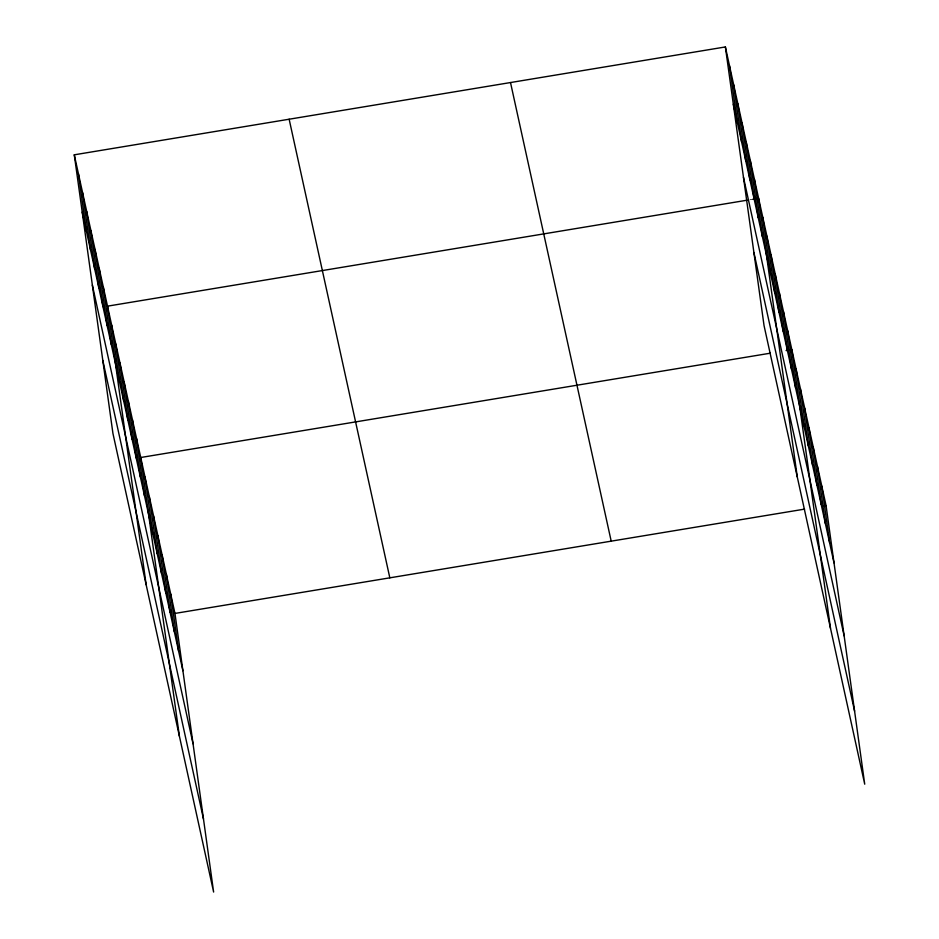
<?xml version="1.0" encoding="UTF-8"?>
<svg xmlns="http://www.w3.org/2000/svg" width="939" height="939" viewBox="0 0 939 939"><rect width="100%" height="100%" fill="white"/><g stroke="black" fill="none" stroke-linecap="round" stroke-linejoin="round"><path stroke-width="0.7" stroke-dasharray="4.7 3.52" d="M750.015 199.714L752.878 199.244"/><path stroke-width="1.41" d="M74.275 154.818L174.959 613.425L213.623 892.05L112.938 433.442L74.275 154.818L725.378 46.95L826.062 505.558L864.725 784.182L764.041 325.575L725.378 46.95M747.151 200.195L107.504 306.161L146.167 584.786M752.878 199.244L758.606 198.293L797.27 476.906M770.344 353.193L140.721 457.504L179.384 736.117M786.096 350.587L791.835 349.637L830.487 628.25M174.959 613.425L804.582 509.126M821.766 506.274L826.062 505.558M733.336 104.241L834.008 562.848M743.465 177.283L844.149 635.891M753.911 252.532L854.596 711.14M510.511 82.55L611.195 541.157M289.142 119.218L389.826 577.837M82.221 212.108L182.905 670.728M92.362 285.151L193.047 743.758M102.797 360.4L203.481 819.008M821.789 486.073L829.736 543.364M817.505 466.577L825.451 523.868M813.221 447.093L821.179 504.384M808.949 427.597L816.895 484.888M804.664 408.101L812.622 465.404M800.392 388.617L808.338 445.908M796.108 369.121L804.054 426.412M787.68 330.716L795.626 388.007M783.525 311.795L791.471 369.086M779.37 292.886L787.316 350.177M775.215 273.965L783.173 331.256M771.06 255.044L779.018 312.335M766.917 236.123L774.863 293.414M762.761 217.214L770.708 274.505M754.451 179.372L762.398 236.663M750.296 160.452L758.254 217.754M746.141 141.543L754.099 198.833M741.998 122.622L749.944 179.912M737.843 103.701L745.789 160.992M733.688 84.78L741.634 142.082M729.533 65.871L737.479 123.162M170.675 593.941L178.633 651.232M166.403 574.445L174.349 631.736M162.118 554.961L170.076 612.251M157.846 535.465L165.792 592.755M153.562 515.981L161.508 573.271M149.289 496.485L157.236 553.775M145.005 476.989L152.951 534.291M136.578 438.583L144.524 495.874M132.422 419.663L140.369 476.965M128.267 400.753L136.214 458.044M124.112 381.833L132.059 439.123M119.957 362.912L127.915 420.203M115.802 343.991L123.76 401.293M111.659 325.082L119.605 382.373M103.349 287.24L111.295 344.531M99.194 268.331L107.14 325.622M95.039 249.41L102.997 306.701M90.883 230.489L98.841 287.78M86.74 211.568L94.686 268.859M82.585 192.659L90.531 249.95M78.43 173.738L86.376 231.029"/></g></svg>
